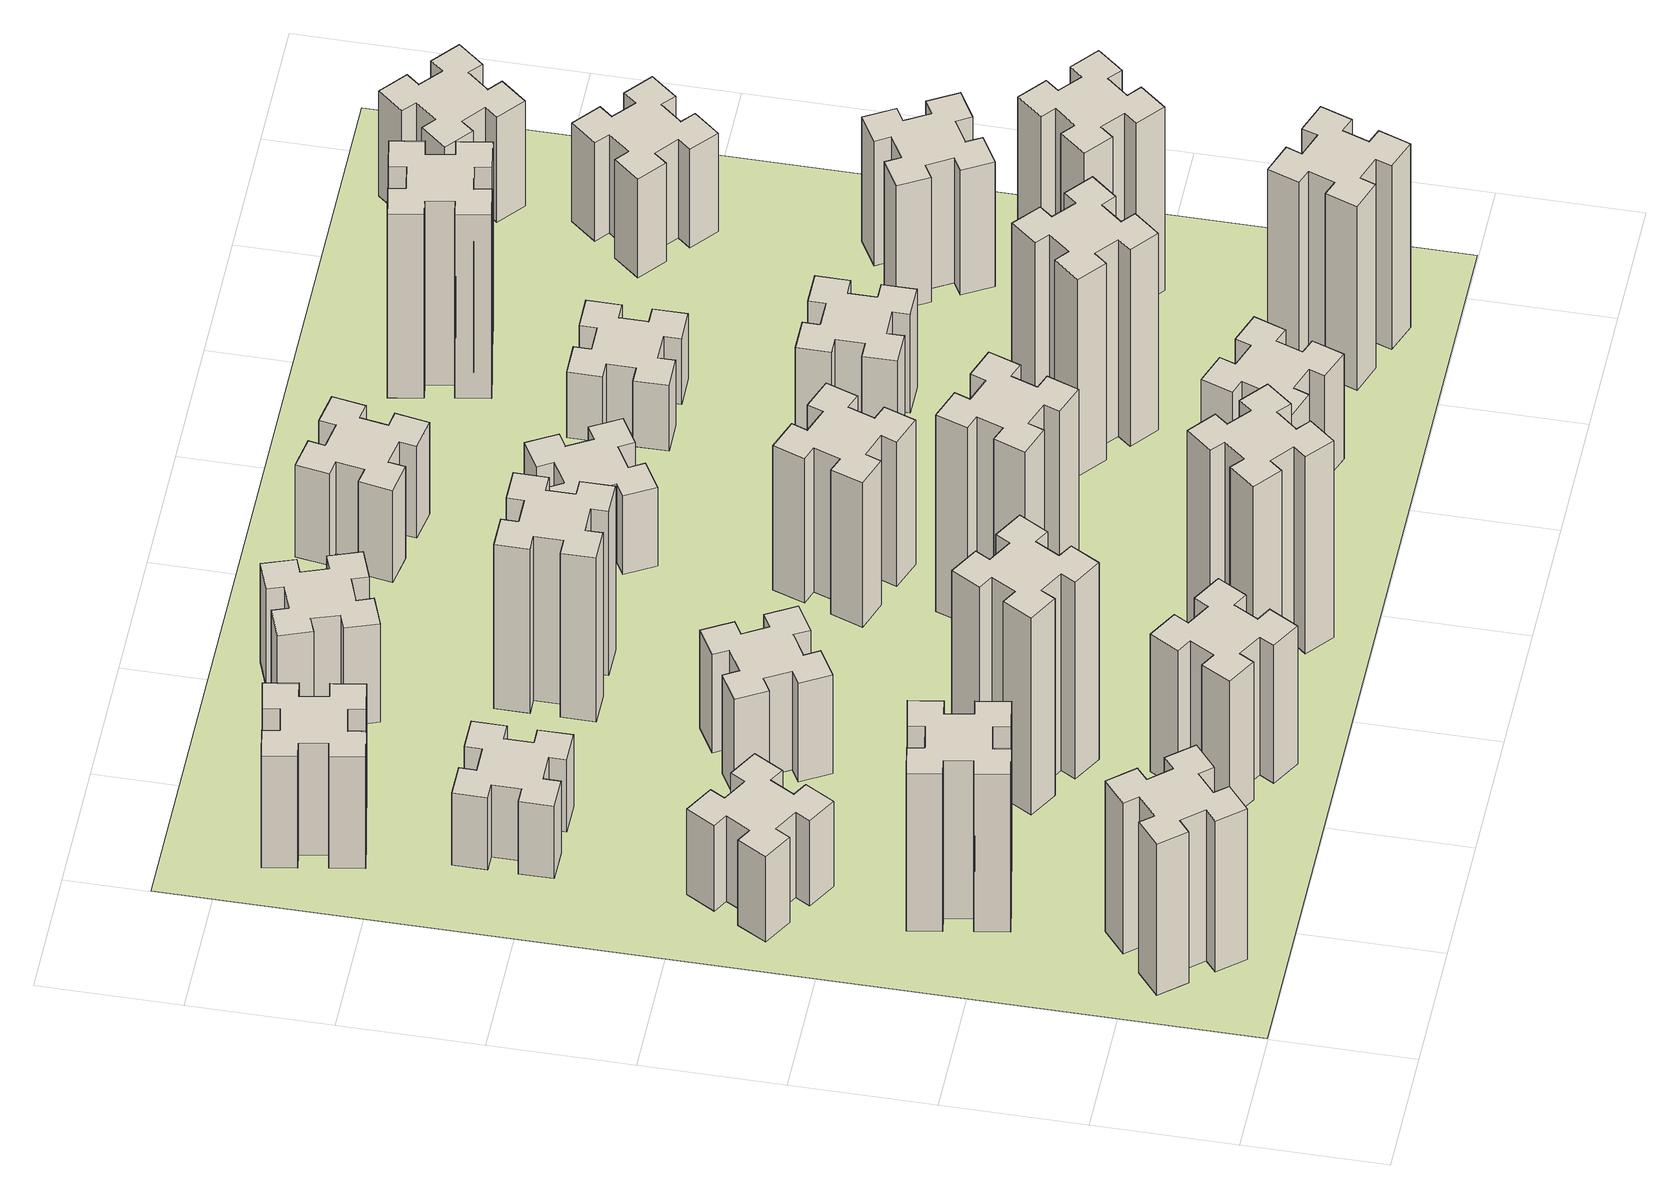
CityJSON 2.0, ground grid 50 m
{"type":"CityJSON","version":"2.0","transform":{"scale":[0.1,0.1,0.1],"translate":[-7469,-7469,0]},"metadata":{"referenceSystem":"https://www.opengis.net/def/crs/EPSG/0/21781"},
"CityObjects":{
"building1":{"type":"Building","attributes":{"class":"1000","function":"1000","usage":"1000","yearOfConstruction":2016,"roofType":"1000","measuredHeight":69,"storeysAboveGround":30,"storeysBelowGround":0},"geometry":[{"type":"Solid","lod":"1","boundaries":[[[[0,1,2,3,4,5,6,7,8,9,10,11,12,13,14,15,16,17,18,19]],[[17,16,20,21]],[[16,15,22,20]],[[15,14,23,22]],[[14,13,24,23]],[[13,12,25,24]],[[12,11,26,25]],[[11,10,27,26]],[[10,9,28,27]],[[9,8,29,28]],[[8,7,30,29]],[[7,6,31,30]],[[6,5,32,31]],[[5,4,33,32]],[[4,3,34,33]],[[3,2,35,34]],[[2,1,36,35]],[[1,0,37,36]],[[0,19,38,37]],[[19,18,39,38]],[[18,17,21,39]],[[24,25,26,27,28,29,30,31,32,33,34,35,36,37,38,39,21,20,22,23]]]]}]},
"building2":{"type":"Building","attributes":{"class":"1000","function":"1000","usage":"1000","yearOfConstruction":2016,"roofType":"1000","measuredHeight":72,"storeysAboveGround":30,"storeysBelowGround":0},"geometry":[{"type":"Solid","lod":"1","boundaries":[[[[40,41,42,43,44,45,46,47,48,49,50,51,52,53,54,55,56,57,58,59]],[[57,56,60,61]],[[56,55,62,60]],[[55,54,63,62]],[[54,53,64,63]],[[53,52,65,64]],[[52,51,66,65]],[[51,50,67,66]],[[50,49,68,67]],[[49,48,69,68]],[[48,47,70,69]],[[47,46,71,70]],[[46,45,72,71]],[[45,44,73,72]],[[44,43,74,73]],[[43,42,75,74]],[[42,41,76,75]],[[41,40,77,76]],[[40,59,78,77]],[[59,58,79,78]],[[58,57,61,79]],[[64,65,66,67,68,69,70,71,72,73,74,75,76,77,78,79,61,60,62,63]]]]}]},
"building3":{"type":"Building","attributes":{"class":"1000","function":"1000","usage":"1000","yearOfConstruction":2016,"roofType":"1000","measuredHeight":39,"storeysAboveGround":30,"storeysBelowGround":0},"geometry":[{"type":"Solid","lod":"1","boundaries":[[[[80,81,82,83,84,85,86,87,88,89,90,91,92,93,94,95,96,97,98,99]],[[97,96,100,101]],[[96,95,102,100]],[[95,94,103,102]],[[94,93,104,103]],[[93,92,105,104]],[[92,91,106,105]],[[91,90,107,106]],[[90,89,108,107]],[[89,88,109,108]],[[88,87,110,109]],[[87,86,111,110]],[[86,85,112,111]],[[85,84,113,112]],[[84,83,114,113]],[[83,82,115,114]],[[82,81,116,115]],[[81,80,117,116]],[[80,99,118,117]],[[99,98,119,118]],[[98,97,101,119]],[[104,105,106,107,108,109,110,111,112,113,114,115,116,117,118,119,101,100,102,103]]]]}]},
"building4":{"type":"Building","attributes":{"class":"1000","function":"1000","usage":"1000","yearOfConstruction":2016,"roofType":"1000","measuredHeight":33,"storeysAboveGround":30,"storeysBelowGround":0},"geometry":[{"type":"Solid","lod":"1","boundaries":[[[[120,121,122,123,124,125,126,127,128,129,130,131,132,133,134,135,136,137,138,139]],[[137,136,140,141]],[[136,135,142,140]],[[135,134,143,142]],[[134,133,144,143]],[[133,132,145,144]],[[132,131,146,145]],[[131,130,147,146]],[[130,129,148,147]],[[129,128,149,148]],[[128,127,150,149]],[[127,126,151,150]],[[126,125,152,151]],[[125,124,153,152]],[[124,123,154,153]],[[123,122,155,154]],[[122,121,156,155]],[[121,120,157,156]],[[120,139,158,157]],[[139,138,159,158]],[[138,137,141,159]],[[144,145,146,147,148,149,150,151,152,153,154,155,156,157,158,159,141,140,142,143]]]]}]},
"building5":{"type":"Building","attributes":{"class":"1000","function":"1000","usage":"1000","yearOfConstruction":2016,"roofType":"1000","measuredHeight":63,"storeysAboveGround":30,"storeysBelowGround":0},"geometry":[{"type":"Solid","lod":"1","boundaries":[[[[160,161,162,163,164,165,166,167,168,169,170,171,172,173,174,175,176,177,178,179]],[[177,176,180,181]],[[176,175,182,180]],[[175,174,183,182]],[[174,173,184,183]],[[173,172,185,184]],[[172,171,186,185]],[[171,170,187,186]],[[170,169,188,187]],[[169,168,189,188]],[[168,167,190,189]],[[167,166,191,190]],[[166,165,192,191]],[[165,164,193,192]],[[164,163,194,193]],[[163,162,195,194]],[[162,161,196,195]],[[161,160,197,196]],[[160,179,198,197]],[[179,178,199,198]],[[178,177,181,199]],[[184,185,186,187,188,189,190,191,192,193,194,195,196,197,198,199,181,180,182,183]]]]}]},
"building6":{"type":"Building","attributes":{"class":"1000","function":"1000","usage":"1000","yearOfConstruction":2016,"roofType":"1000","measuredHeight":51,"storeysAboveGround":30,"storeysBelowGround":0},"geometry":[{"type":"Solid","lod":"1","boundaries":[[[[200,201,202,203,204,205,206,207,208,209,210,211,212,213,214,215,216,217,218,219]],[[217,216,220,221]],[[216,215,222,220]],[[215,214,223,222]],[[214,213,224,223]],[[213,212,225,224]],[[212,211,226,225]],[[211,210,227,226]],[[210,209,228,227]],[[209,208,229,228]],[[208,207,230,229]],[[207,206,231,230]],[[206,205,232,231]],[[205,204,233,232]],[[204,203,234,233]],[[203,202,235,234]],[[202,201,236,235]],[[201,200,237,236]],[[200,219,238,237]],[[219,218,239,238]],[[218,217,221,239]],[[224,225,226,227,228,229,230,231,232,233,234,235,236,237,238,239,221,220,222,223]]]]}]},
"building7":{"type":"Building","attributes":{"class":"1000","function":"1000","usage":"1000","yearOfConstruction":2016,"roofType":"1000","measuredHeight":90,"storeysAboveGround":30,"storeysBelowGround":0},"geometry":[{"type":"Solid","lod":"1","boundaries":[[[[240,241,242,243,244,245,246,247,248,249,250,251,252,253,254,255,256,257,258,259]],[[257,256,260,261]],[[256,255,262,260]],[[255,254,263,262]],[[254,253,264,263]],[[253,252,265,264]],[[252,251,266,265]],[[251,250,267,266]],[[250,249,268,267]],[[249,248,269,268]],[[248,247,270,269]],[[247,246,271,270]],[[246,245,272,271]],[[245,244,273,272]],[[244,243,274,273]],[[243,242,275,274]],[[242,241,276,275]],[[241,240,277,276]],[[240,259,278,277]],[[259,258,279,278]],[[258,257,261,279]],[[264,265,266,267,268,269,270,271,272,273,274,275,276,277,278,279,261,260,262,263]]]]}]},
"building8":{"type":"Building","attributes":{"class":"1000","function":"1000","usage":"1000","yearOfConstruction":2016,"roofType":"1000","measuredHeight":45,"storeysAboveGround":30,"storeysBelowGround":0},"geometry":[{"type":"Solid","lod":"1","boundaries":[[[[280,281,282,283,284,285,286,287,288,289,290,291,292,293,294,295,296,297,298,299]],[[297,296,300,301]],[[296,295,302,300]],[[295,294,303,302]],[[294,293,304,303]],[[293,292,305,304]],[[292,291,306,305]],[[291,290,307,306]],[[290,289,308,307]],[[289,288,309,308]],[[288,287,310,309]],[[287,286,311,310]],[[286,285,312,311]],[[285,284,313,312]],[[284,283,314,313]],[[283,282,315,314]],[[282,281,316,315]],[[281,280,317,316]],[[280,299,318,317]],[[299,298,319,318]],[[298,297,301,319]],[[304,305,306,307,308,309,310,311,312,313,314,315,316,317,318,319,301,300,302,303]]]]}]},
"building9":{"type":"Building","attributes":{"class":"1000","function":"1000","usage":"1000","yearOfConstruction":2016,"roofType":"1000","measuredHeight":90,"storeysAboveGround":30,"storeysBelowGround":0},"geometry":[{"type":"Solid","lod":"1","boundaries":[[[[320,321,322,323,324,325,326,327,328,329,330,331,332,333,334,335,336,337,338,339]],[[337,336,340,341]],[[336,335,342,340]],[[335,334,343,342]],[[334,333,344,343]],[[333,332,345,344]],[[332,331,346,345]],[[331,330,347,346]],[[330,329,348,347]],[[329,328,349,348]],[[328,327,350,349]],[[327,326,351,350]],[[326,325,352,351]],[[325,324,353,352]],[[324,323,354,353]],[[323,322,355,354]],[[322,321,356,355]],[[321,320,357,356]],[[320,339,358,357]],[[339,338,359,358]],[[338,337,341,359]],[[344,345,346,347,348,349,350,351,352,353,354,355,356,357,358,359,341,340,342,343]]]]}]},
"building10":{"type":"Building","attributes":{"class":"1000","function":"1000","usage":"1000","yearOfConstruction":2016,"roofType":"1000","measuredHeight":75,"storeysAboveGround":30,"storeysBelowGround":0},"geometry":[{"type":"Solid","lod":"1","boundaries":[[[[360,361,362,363,364,365,366,367,368,369,370,371,372,373,374,375,376,377,378,379]],[[377,376,380,381]],[[376,375,382,380]],[[375,374,383,382]],[[374,373,384,383]],[[373,372,385,384]],[[372,371,386,385]],[[371,370,387,386]],[[370,369,388,387]],[[369,368,389,388]],[[368,367,390,389]],[[367,366,391,390]],[[366,365,392,391]],[[365,364,393,392]],[[364,363,394,393]],[[363,362,395,394]],[[362,361,396,395]],[[361,360,397,396]],[[360,379,398,397]],[[379,378,399,398]],[[378,377,381,399]],[[384,385,386,387,388,389,390,391,392,393,394,395,396,397,398,399,381,380,382,383]]]]}]},
"building11":{"type":"Building","attributes":{"class":"1000","function":"1000","usage":"1000","yearOfConstruction":2016,"roofType":"1000","measuredHeight":45,"storeysAboveGround":30,"storeysBelowGround":0},"geometry":[{"type":"Solid","lod":"1","boundaries":[[[[400,401,402,403,404,405,406,407,408,409,410,411,412,413,414,415,416,417,418,419]],[[417,416,420,421]],[[416,415,422,420]],[[415,414,423,422]],[[414,413,424,423]],[[413,412,425,424]],[[412,411,426,425]],[[411,410,427,426]],[[410,409,428,427]],[[409,408,429,428]],[[408,407,430,429]],[[407,406,431,430]],[[406,405,432,431]],[[405,404,433,432]],[[404,403,434,433]],[[403,402,435,434]],[[402,401,436,435]],[[401,400,437,436]],[[400,419,438,437]],[[419,418,439,438]],[[418,417,421,439]],[[424,425,426,427,428,429,430,431,432,433,434,435,436,437,438,439,421,420,422,423]]]]}]},
"building12":{"type":"Building","attributes":{"class":"1000","function":"1000","usage":"1000","yearOfConstruction":2016,"roofType":"1000","measuredHeight":90,"storeysAboveGround":30,"storeysBelowGround":0},"geometry":[{"type":"Solid","lod":"1","boundaries":[[[[440,441,442,443,444,445,446,447,448,449,450,451,452,453,454,455,456,457,458,459]],[[457,456,460,461]],[[456,455,462,460]],[[455,454,463,462]],[[454,453,464,463]],[[453,452,465,464]],[[452,451,466,465]],[[451,450,467,466]],[[450,449,468,467]],[[449,448,469,468]],[[448,447,470,469]],[[447,446,471,470]],[[446,445,472,471]],[[445,444,473,472]],[[444,443,474,473]],[[443,442,475,474]],[[442,441,476,475]],[[441,440,477,476]],[[440,459,478,477]],[[459,458,479,478]],[[458,457,461,479]],[[464,465,466,467,468,469,470,471,472,473,474,475,476,477,478,479,461,460,462,463]]]]}]},
"building13":{"type":"Building","attributes":{"class":"1000","function":"1000","usage":"1000","yearOfConstruction":2016,"roofType":"1000","measuredHeight":66,"storeysAboveGround":30,"storeysBelowGround":0},"geometry":[{"type":"Solid","lod":"1","boundaries":[[[[480,481,482,483,484,485,486,487,488,489,490,491,492,493,494,495,496,497,498,499]],[[497,496,500,501]],[[496,495,502,500]],[[495,494,503,502]],[[494,493,504,503]],[[493,492,505,504]],[[492,491,506,505]],[[491,490,507,506]],[[490,489,508,507]],[[489,488,509,508]],[[488,487,510,509]],[[487,486,511,510]],[[486,485,512,511]],[[485,484,513,512]],[[484,483,514,513]],[[483,482,515,514]],[[482,481,516,515]],[[481,480,517,516]],[[480,499,518,517]],[[499,498,519,518]],[[498,497,501,519]],[[504,505,506,507,508,509,510,511,512,513,514,515,516,517,518,519,501,500,502,503]]]]}]},
"building14":{"type":"Building","attributes":{"class":"1000","function":"1000","usage":"1000","yearOfConstruction":2016,"roofType":"1000","measuredHeight":36,"storeysAboveGround":30,"storeysBelowGround":0},"geometry":[{"type":"Solid","lod":"1","boundaries":[[[[520,521,522,523,524,525,526,527,528,529,530,531,532,533,534,535,536,537,538,539]],[[537,536,540,541]],[[536,535,542,540]],[[535,534,543,542]],[[534,533,544,543]],[[533,532,545,544]],[[532,531,546,545]],[[531,530,547,546]],[[530,529,548,547]],[[529,528,549,548]],[[528,527,550,549]],[[527,526,551,550]],[[526,525,552,551]],[[525,524,553,552]],[[524,523,554,553]],[[523,522,555,554]],[[522,521,556,555]],[[521,520,557,556]],[[520,539,558,557]],[[539,538,559,558]],[[538,537,541,559]],[[544,545,546,547,548,549,550,551,552,553,554,555,556,557,558,559,541,540,542,543]]]]}]},
"building15":{"type":"Building","attributes":{"class":"1000","function":"1000","usage":"1000","yearOfConstruction":2016,"roofType":"1000","measuredHeight":48,"storeysAboveGround":30,"storeysBelowGround":0},"geometry":[{"type":"Solid","lod":"1","boundaries":[[[[560,561,562,563,564,565,566,567,568,569,570,571,572,573,574,575,576,577,578,579]],[[577,576,580,581]],[[576,575,582,580]],[[575,574,583,582]],[[574,573,584,583]],[[573,572,585,584]],[[572,571,586,585]],[[571,570,587,586]],[[570,569,588,587]],[[569,568,589,588]],[[568,567,590,589]],[[567,566,591,590]],[[566,565,592,591]],[[565,564,593,592]],[[564,563,594,593]],[[563,562,595,594]],[[562,561,596,595]],[[561,560,597,596]],[[560,579,598,597]],[[579,578,599,598]],[[578,577,581,599]],[[584,585,586,587,588,589,590,591,592,593,594,595,596,597,598,599,581,580,582,583]]]]}]},
"building16":{"type":"Building","attributes":{"class":"1000","function":"1000","usage":"1000","yearOfConstruction":2016,"roofType":"1000","measuredHeight":42,"storeysAboveGround":30,"storeysBelowGround":0},"geometry":[{"type":"Solid","lod":"1","boundaries":[[[[600,601,602,603,604,605,606,607,608,609,610,611,612,613,614,615,616,617,618,619]],[[617,616,620,621]],[[616,615,622,620]],[[615,614,623,622]],[[614,613,624,623]],[[613,612,625,624]],[[612,611,626,625]],[[611,610,627,626]],[[610,609,628,627]],[[609,608,629,628]],[[608,607,630,629]],[[607,606,631,630]],[[606,605,632,631]],[[605,604,633,632]],[[604,603,634,633]],[[603,602,635,634]],[[602,601,636,635]],[[601,600,637,636]],[[600,619,638,637]],[[619,618,639,638]],[[618,617,621,639]],[[624,625,626,627,628,629,630,631,632,633,634,635,636,637,638,639,621,620,622,623]]]]}]},
"building17":{"type":"Building","attributes":{"class":"1000","function":"1000","usage":"1000","yearOfConstruction":2016,"roofType":"1000","measuredHeight":90,"storeysAboveGround":30,"storeysBelowGround":0},"geometry":[{"type":"Solid","lod":"1","boundaries":[[[[640,641,642,643,644,645,646,647,648,649,650,651,652,653,654,655,656,657,658,659]],[[657,656,660,661]],[[656,655,662,660]],[[655,654,663,662]],[[654,653,664,663]],[[653,652,665,664]],[[652,651,666,665]],[[651,650,667,666]],[[650,649,668,667]],[[649,648,669,668]],[[648,647,670,669]],[[647,646,671,670]],[[646,645,672,671]],[[645,644,673,672]],[[644,643,674,673]],[[643,642,675,674]],[[642,641,676,675]],[[641,640,677,676]],[[640,659,678,677]],[[659,658,679,678]],[[658,657,661,679]],[[664,665,666,667,668,669,670,671,672,673,674,675,676,677,678,679,661,660,662,663]]]]}]},
"building18":{"type":"Building","attributes":{"class":"1000","function":"1000","usage":"1000","yearOfConstruction":2016,"roofType":"1000","measuredHeight":45,"storeysAboveGround":30,"storeysBelowGround":0},"geometry":[{"type":"Solid","lod":"1","boundaries":[[[[680,681,682,683,684,685,686,687,688,689,690,691,692,693,694,695,696,697,698,699]],[[697,696,700,701]],[[696,695,702,700]],[[695,694,703,702]],[[694,693,704,703]],[[693,692,705,704]],[[692,691,706,705]],[[691,690,707,706]],[[690,689,708,707]],[[689,688,709,708]],[[688,687,710,709]],[[687,686,711,710]],[[686,685,712,711]],[[685,684,713,712]],[[684,683,714,713]],[[683,682,715,714]],[[682,681,716,715]],[[681,680,717,716]],[[680,699,718,717]],[[699,698,719,718]],[[698,697,701,719]],[[704,705,706,707,708,709,710,711,712,713,714,715,716,717,718,719,701,700,702,703]]]]}]},
"building19":{"type":"Building","attributes":{"class":"1000","function":"1000","usage":"1000","yearOfConstruction":2016,"roofType":"1000","measuredHeight":30,"storeysAboveGround":30,"storeysBelowGround":0},"geometry":[{"type":"Solid","lod":"1","boundaries":[[[[720,721,722,723,724,725,726,727,728,729,730,731,732,733,734,735,736,737,738,739]],[[737,736,740,741]],[[736,735,742,740]],[[735,734,743,742]],[[734,733,744,743]],[[733,732,745,744]],[[732,731,746,745]],[[731,730,747,746]],[[730,729,748,747]],[[729,728,749,748]],[[728,727,750,749]],[[727,726,751,750]],[[726,725,752,751]],[[725,724,753,752]],[[724,723,754,753]],[[723,722,755,754]],[[722,721,756,755]],[[721,720,757,756]],[[720,739,758,757]],[[739,738,759,758]],[[738,737,741,759]],[[744,745,746,747,748,749,750,751,752,753,754,755,756,757,758,759,741,740,742,743]]]]}]},
"building20":{"type":"Building","attributes":{"class":"1000","function":"1000","usage":"1000","yearOfConstruction":2016,"roofType":"1000","measuredHeight":84,"storeysAboveGround":30,"storeysBelowGround":0},"geometry":[{"type":"Solid","lod":"1","boundaries":[[[[760,761,762,763,764,765,766,767,768,769,770,771,772,773,774,775,776,777,778,779]],[[777,776,780,781]],[[776,775,782,780]],[[775,774,783,782]],[[774,773,784,783]],[[773,772,785,784]],[[772,771,786,785]],[[771,770,787,786]],[[770,769,788,787]],[[769,768,789,788]],[[768,767,790,789]],[[767,766,791,790]],[[766,765,792,791]],[[765,764,793,792]],[[764,763,794,793]],[[763,762,795,794]],[[762,761,796,795]],[[761,760,797,796]],[[760,779,798,797]],[[779,778,799,798]],[[778,777,781,799]],[[784,785,786,787,788,789,790,791,792,793,794,795,796,797,798,799,781,780,782,783]]]]}]},
"building21":{"type":"Building","attributes":{"class":"1000","function":"1000","usage":"1000","yearOfConstruction":2016,"roofType":"1000","measuredHeight":84,"storeysAboveGround":30,"storeysBelowGround":0},"geometry":[{"type":"Solid","lod":"1","boundaries":[[[[800,801,802,803,804,805,806,807,808,809,810,811,812,813,814,815,816,817,818,819]],[[817,816,820,821]],[[816,815,822,820]],[[815,814,823,822]],[[814,813,824,823]],[[813,812,825,824]],[[812,811,826,825]],[[811,810,827,826]],[[810,809,828,827]],[[809,808,829,828]],[[808,807,830,829]],[[807,806,831,830]],[[806,805,832,831]],[[805,804,833,832]],[[804,803,834,833]],[[803,802,835,834]],[[802,801,836,835]],[[801,800,837,836]],[[800,819,838,837]],[[819,818,839,838]],[[818,817,821,839]],[[824,825,826,827,828,829,830,831,832,833,834,835,836,837,838,839,821,820,822,823]]]]}]},
"building22":{"type":"Building","attributes":{"class":"1000","function":"1000","usage":"1000","yearOfConstruction":2016,"roofType":"1000","measuredHeight":84,"storeysAboveGround":30,"storeysBelowGround":0},"geometry":[{"type":"Solid","lod":"1","boundaries":[[[[840,841,842,843,844,845,846,847,848,849,850,851,852,853,854,855,856,857,858,859]],[[857,856,860,861]],[[856,855,862,860]],[[855,854,863,862]],[[854,853,864,863]],[[853,852,865,864]],[[852,851,866,865]],[[851,850,867,866]],[[850,849,868,867]],[[849,848,869,868]],[[848,847,870,869]],[[847,846,871,870]],[[846,845,872,871]],[[845,844,873,872]],[[844,843,874,873]],[[843,842,875,874]],[[842,841,876,875]],[[841,840,877,876]],[[840,859,878,877]],[[859,858,879,878]],[[858,857,861,879]],[[864,865,866,867,868,869,870,871,872,873,874,875,876,877,878,879,861,860,862,863]]]]}]},
"building23":{"type":"Building","attributes":{"class":"1000","function":"1000","usage":"1000","yearOfConstruction":2016,"roofType":"1000","measuredHeight":57,"storeysAboveGround":30,"storeysBelowGround":0},"geometry":[{"type":"Solid","lod":"1","boundaries":[[[[880,881,882,883,884,885,886,887,888,889,890,891,892,893,894,895,896,897,898,899]],[[897,896,900,901]],[[896,895,902,900]],[[895,894,903,902]],[[894,893,904,903]],[[893,892,905,904]],[[892,891,906,905]],[[891,890,907,906]],[[890,889,908,907]],[[889,888,909,908]],[[888,887,910,909]],[[887,886,911,910]],[[886,885,912,911]],[[885,884,913,912]],[[884,883,914,913]],[[883,882,915,914]],[[882,881,916,915]],[[881,880,917,916]],[[880,899,918,917]],[[899,898,919,918]],[[898,897,901,919]],[[904,905,906,907,908,909,910,911,912,913,914,915,916,917,918,919,901,900,902,903]]]]}]},
"building24":{"type":"Building","attributes":{"class":"1000","function":"1000","usage":"1000","yearOfConstruction":2016,"roofType":"1000","measuredHeight":45,"storeysAboveGround":30,"storeysBelowGround":0},"geometry":[{"type":"Solid","lod":"1","boundaries":[[[[920,921,922,923,924,925,926,927,928,929,930,931,932,933,934,935,936,937,938,939]],[[937,936,940,941]],[[936,935,942,940]],[[935,934,943,942]],[[934,933,944,943]],[[933,932,945,944]],[[932,931,946,945]],[[931,930,947,946]],[[930,929,948,947]],[[929,928,949,948]],[[928,927,950,949]],[[927,926,951,950]],[[926,925,952,951]],[[925,924,953,952]],[[924,923,954,953]],[[923,922,955,954]],[[922,921,956,955]],[[921,920,957,956]],[[920,939,958,957]],[[939,938,959,958]],[[938,937,941,959]],[[944,945,946,947,948,949,950,951,952,953,954,955,956,957,958,959,941,940,942,943]]]]}]},
"building25":{"type":"Building","attributes":{"class":"1000","function":"1000","usage":"1000","yearOfConstruction":2016,"roofType":"1000","measuredHeight":48,"storeysAboveGround":30,"storeysBelowGround":0},"geometry":[{"type":"Solid","lod":"1","boundaries":[[[[960,961,962,963,964,965,966,967,968,969,970,971,972,973,974,975,976,977,978,979]],[[977,976,980,981]],[[976,975,982,980]],[[975,974,983,982]],[[974,973,984,983]],[[973,972,985,984]],[[972,971,986,985]],[[971,970,987,986]],[[970,969,988,987]],[[969,968,989,988]],[[968,967,990,989]],[[967,966,991,990]],[[966,965,992,991]],[[965,964,993,992]],[[964,963,994,993]],[[963,962,995,994]],[[962,961,996,995]],[[961,960,997,996]],[[960,979,998,997]],[[979,978,999,998]],[[978,977,981,999]],[[984,985,986,987,988,989,990,991,992,993,994,995,996,997,998,999,981,980,982,983]]]]}]},
"landuse1":{"type":"LandUse","attributes":{"name":"plot1","function":"1010"},"geometry":[{"type":"MultiSurface","lod":"1","boundaries":[[[1000,1001,1002,1003]]]}]}
},
"vertices":[
[492,408,0],[427,484,0],[473,523,0],[396,615,0],[304,538,0],[343,492,0],[266,427,0],[228,473,0],[136,396,0],[213,304,0],[259,343,0],[323,266,0],[277,228,0],[354,136,0],[446,213,0],[408,259,0],[484,323,0],[523,277,0],[615,354,0],[538,446,0],[484,323,690],[523,277,690],[408,259,690],[446,213,690],[354,136,690],[277,228,690],[323,266,690],[259,343,690],[213,304,690],[136,396,690],[228,473,690],[266,427,690],[343,492,690],[304,538,690],[396,615,690],[473,523,690],[427,484,690],[492,408,690],[538,446,690],[615,354,690],
[505,1232,0],[407,1215,0],[397,1274,0],[278,1253,0],[299,1135,0],[358,1145,0],[376,1047,0],[317,1037,0],[337,918,0],[456,939,0],[445,998,0],[544,1016,0],[554,957,0],[672,977,0],[651,1096,0],[592,1085,0],[575,1184,0],[634,1194,0],[613,1312,0],[495,1291,0],[575,1184,720],[634,1194,720],[592,1085,720],[651,1096,720],[672,977,720],[554,957,720],[544,1016,720],[445,998,720],[456,939,720],[337,918,720],[317,1037,720],[376,1047,720],[358,1145,720],[299,1135,720],[278,1253,720],[397,1274,720],[407,1215,720],[505,1232,720],[495,1291,720],[613,1312,720],
[474,1826,0],[387,1876,0],[417,1928,0],[313,1988,0],[253,1884,0],[305,1854,0],[255,1767,0],[203,1797,0],[143,1693,0],[247,1633,0],[277,1685,0],[364,1635,0],[334,1583,0],[438,1523,0],[498,1627,0],[446,1657,0],[496,1744,0],[548,1714,0],[608,1818,0],[504,1878,0],[496,1744,390],[548,1714,390],[446,1657,390],[498,1627,390],[438,1523,390],[334,1583,390],[364,1635,390],[277,1685,390],[247,1633,390],[143,1693,390],[203,1797,390],[255,1767,390],[305,1854,390],[253,1884,390],[313,1988,390],[417,1928,390],[387,1876,390],[474,1826,390],[504,1878,390],[608,1818,390],
[425,2485,0],[525,2485,0],[525,2425,0],[645,2425,0],[645,2545,0],[585,2545,0],[585,2645,0],[645,2645,0],[645,2765,0],[525,2765,0],[525,2705,0],[425,2705,0],[425,2765,0],[305,2765,0],[305,2645,0],[365,2645,0],[365,2545,0],[305,2545,0],[305,2425,0],[425,2425,0],[365,2545,330],[305,2545,330],[365,2645,330],[305,2645,330],[305,2765,330],[425,2765,330],[425,2705,330],[525,2705,330],[525,2765,330],[645,2765,330],[645,2645,330],[585,2645,330],[585,2545,330],[645,2545,330],[645,2425,330],[525,2425,330],[525,2485,330],[425,2485,330],[425,2425,330],[305,2425,330],
[1145,474,0],[1095,387,0],[1043,417,0],[983,313,0],[1087,253,0],[1117,305,0],[1204,255,0],[1174,203,0],[1278,143,0],[1338,247,0],[1286,277,0],[1336,364,0],[1388,334,0],[1448,438,0],[1344,498,0],[1314,446,0],[1227,496,0],[1257,548,0],[1153,608,0],[1093,504,0],[1227,496,630],[1257,548,630],[1314,446,630],[1344,498,630],[1448,438,630],[1388,334,630],[1336,364,630],[1286,277,630],[1338,247,630],[1278,143,630],[1174,203,630],[1204,255,630],[1117,305,630],[1087,253,630],[983,313,630],[1043,417,630],[1095,387,630],[1145,474,630],[1093,504,630],[1153,608,630],
[258,3265,0],[276,3167,0],[217,3157,0],[237,3038,0],[356,3059,0],[345,3118,0],[444,3136,0],[454,3077,0],[572,3097,0],[551,3216,0],[492,3205,0],[475,3304,0],[534,3314,0],[513,3432,0],[395,3411,0],[405,3352,0],[307,3335,0],[297,3394,0],[178,3373,0],[199,3255,0],[307,3335,510],[297,3394,510],[405,3352,510],[395,3411,510],[513,3432,510],[534,3314,510],[475,3304,510],[492,3205,510],[551,3216,510],[572,3097,510],[454,3077,510],[444,3136,510],[345,3118,510],[356,3059,510],[237,3038,510],[217,3157,510],[276,3167,510],[258,3265,510],[199,3255,510],[178,3373,510],
[1214,1086,0],[1127,1136,0],[1157,1188,0],[1053,1248,0],[993,1144,0],[1045,1114,0],[995,1027,0],[943,1057,0],[883,953,0],[987,893,0],[1017,945,0],[1104,895,0],[1074,843,0],[1178,783,0],[1238,887,0],[1186,917,0],[1236,1004,0],[1288,974,0],[1348,1078,0],[1244,1138,0],[1236,1004,900],[1288,974,900],[1186,917,900],[1238,887,900],[1178,783,900],[1074,843,900],[1104,895,900],[1017,945,900],[987,893,900],[883,953,900],[943,1057,900],[995,1027,900],[1045,1114,900],[993,1144,900],[1053,1248,900],[1157,1188,900],[1127,1136,900],[1214,1086,900],[1244,1138,900],[1348,1078,900],
[1136,1867,0],[1086,1954,0],[1138,1984,0],[1078,2088,0],[974,2028,0],[1004,1976,0],[917,1926,0],[887,1978,0],[783,1918,0],[843,1814,0],[895,1844,0],[945,1757,0],[893,1727,0],[953,1623,0],[1057,1683,0],[1027,1735,0],[1114,1785,0],[1144,1733,0],[1248,1793,0],[1188,1897,0],[1114,1785,450],[1144,1733,450],[1027,1735,450],[1057,1683,450],[953,1623,450],[893,1727,450],[945,1757,450],[895,1844,450],[843,1814,450],[783,1918,450],[887,1978,450],[917,1926,450],[1004,1976,450],[974,2028,450],[1078,2088,450],[1138,1984,450],[1086,1954,450],[1136,1867,450],[1188,1897,450],[1248,1793,450],
[1746,323,0],[1823,259,0],[1784,213,0],[1876,136,0],[1953,228,0],[1907,266,0],[1972,343,0],[2018,304,0],[2095,396,0],[2003,473,0],[1964,427,0],[1888,492,0],[1926,538,0],[1834,615,0],[1757,523,0],[1803,484,0],[1739,408,0],[1693,446,0],[1616,354,0],[1708,277,0],[1739,408,900],[1693,446,900],[1803,484,900],[1757,523,900],[1834,615,900],[1926,538,900],[1888,492,900],[1964,427,900],[2003,473,900],[2095,396,900],[2018,304,900],[1972,343,900],[1907,266,900],[1953,228,900],[1876,136,900],[1784,213,900],[1823,259,900],[1746,323,900],[1708,277,900],[1616,354,900],
[1325,2545,0],[1325,2645,0],[1385,2645,0],[1385,2765,0],[1265,2765,0],[1265,2705,0],[1165,2705,0],[1165,2765,0],[1045,2765,0],[1045,2645,0],[1105,2645,0],[1105,2545,0],[1045,2545,0],[1045,2425,0],[1165,2425,0],[1165,2485,0],[1265,2485,0],[1265,2425,0],[1385,2425,0],[1385,2545,0],[1265,2485,750],[1265,2425,750],[1165,2485,750],[1165,2425,750],[1045,2425,750],[1045,2545,750],[1105,2545,750],[1105,2645,750],[1045,2645,750],[1045,2765,750],[1165,2765,750],[1165,2705,750],[1265,2705,750],[1265,2765,750],[1385,2765,750],[1385,2645,750],[1325,2645,750],[1325,2545,750],[1385,2545,750],[1385,2425,750],
[1136,3326,0],[1102,3420,0],[1158,3440,0],[1117,3553,0],[1004,3512,0],[1025,3456,0],[931,3422,0],[910,3478,0],[797,3437,0],[839,3324,0],[895,3345,0],[929,3251,0],[873,3230,0],[914,3117,0],[1027,3159,0],[1006,3215,0],[1100,3249,0],[1120,3193,0],[1233,3234,0],[1192,3347,0],[1100,3249,450],[1120,3193,450],[1006,3215,450],[1027,3159,450],[914,3117,450],[873,3230,450],[929,3251,450],[895,3345,450],[839,3324,450],[797,3437,450],[910,3478,450],[931,3422,450],[1025,3456,450],[1004,3512,450],[1117,3553,450],[1158,3440,450],[1102,3420,450],[1136,3326,450],[1192,3347,450],[1233,3234,450],
[1940,1302,0],[1846,1336,0],[1867,1392,0],[1754,1433,0],[1713,1320,0],[1769,1300,0],[1735,1206,0],[1679,1227,0],[1637,1114,0],[1750,1073,0],[1771,1129,0],[1865,1095,0],[1844,1039,0],[1957,997,0],[1998,1110,0],[1942,1131,0],[1976,1225,0],[2032,1204,0],[2073,1317,0],[1960,1358,0],[1976,1225,900],[2032,1204,900],[1942,1131,900],[1998,1110,900],[1957,997,900],[1844,1039,900],[1865,1095,900],[1771,1129,900],[1750,1073,900],[1637,1114,900],[1679,1227,900],[1735,1206,900],[1769,1300,900],[1713,1320,900],[1754,1433,900],[1867,1392,900],[1846,1336,900],[1940,1302,900],[1960,1358,900],[2073,1317,900],
[1940,1842,0],[1846,1876,0],[1867,1932,0],[1754,1973,0],[1713,1860,0],[1769,1840,0],[1735,1746,0],[1679,1767,0],[1637,1654,0],[1750,1613,0],[1771,1669,0],[1865,1635,0],[1844,1579,0],[1957,1537,0],[1998,1650,0],[1942,1671,0],[1976,1765,0],[2032,1744,0],[2073,1857,0],[1960,1898,0],[1976,1765,660],[2032,1744,660],[1942,1671,660],[1998,1650,660],[1957,1537,660],[1844,1579,660],[1865,1635,660],[1771,1669,660],[1750,1613,660],[1637,1654,660],[1679,1767,660],[1735,1746,660],[1769,1840,660],[1713,1860,660],[1754,1973,660],[1867,1932,660],[1846,1876,660],[1940,1842,660],[1960,1898,660],[2073,1857,660],
[1976,2607,0],[1926,2694,0],[1978,2724,0],[1918,2828,0],[1814,2768,0],[1844,2716,0],[1757,2666,0],[1727,2718,0],[1623,2658,0],[1683,2554,0],[1735,2584,0],[1785,2497,0],[1733,2467,0],[1793,2363,0],[1897,2423,0],[1867,2475,0],[1954,2525,0],[1984,2473,0],[2088,2533,0],[2028,2637,0],[1954,2525,360],[1984,2473,360],[1867,2475,360],[1897,2423,360],[1793,2363,360],[1733,2467,360],[1785,2497,360],[1735,2584,360],[1683,2554,360],[1623,2658,360],[1727,2718,360],[1757,2666,360],[1844,2716,360],[1814,2768,360],[1918,2828,360],[1978,2724,360],[1926,2694,360],[1976,2607,360],[2028,2637,360],[2088,2533,360],
[2509,560,0],[2475,466,0],[2419,487,0],[2377,374,0],[2490,333,0],[2511,389,0],[2605,355,0],[2584,299,0],[2697,257,0],[2738,370,0],[2682,391,0],[2716,485,0],[2772,464,0],[2813,577,0],[2700,618,0],[2680,562,0],[2586,596,0],[2607,652,0],[2494,693,0],[2453,580,0],[2586,596,480],[2607,652,480],[2680,562,480],[2700,618,480],[2813,577,480],[2772,464,480],[2716,485,480],[2682,391,480],[2738,370,480],[2697,257,480],[2584,299,480],[2605,355,480],[2511,389,480],[2490,333,480],[2377,374,480],[2419,487,480],[2475,466,480],[2509,560,480],[2453,580,480],[2494,693,480],
[1687,3236,0],[1785,3218,0],[1775,3159,0],[1893,3138,0],[1914,3257,0],[1855,3267,0],[1872,3365,0],[1931,3355,0],[1952,3473,0],[1834,3494,0],[1824,3435,0],[1725,3452,0],[1736,3511,0],[1617,3532,0],[1597,3414,0],[1656,3404,0],[1638,3305,0],[1579,3316,0],[1558,3197,0],[1677,3177,0],[1638,3305,420],[1579,3316,420],[1656,3404,420],[1597,3414,420],[1617,3532,420],[1736,3511,420],[1725,3452,420],[1824,3435,420],[1834,3494,420],[1952,3473,420],[1931,3355,420],[1872,3365,420],[1855,3267,420],[1914,3257,420],[1893,3138,420],[1775,3159,420],[1785,3218,420],[1687,3236,420],[1677,3177,420],[1558,3197,420],
[2747,1006,0],[2812,1083,0],[2858,1044,0],[2935,1136,0],[2843,1213,0],[2804,1167,0],[2728,1232,0],[2766,1278,0],[2674,1355,0],[2597,1263,0],[2643,1224,0],[2579,1148,0],[2533,1186,0],[2456,1094,0],[2548,1017,0],[2586,1063,0],[2663,999,0],[2624,953,0],[2716,876,0],[2793,968,0],[2663,999,900],[2624,953,900],[2586,1063,900],[2548,1017,900],[2456,1094,900],[2533,1186,900],[2579,1148,900],[2643,1224,900],[2597,1263,900],[2674,1355,900],[2766,1278,900],[2728,1232,900],[2804,1167,900],[2843,1213,900],[2935,1136,900],[2858,1044,900],[2812,1083,900],[2747,1006,900],[2793,968,900],[2716,876,900],
[2705,1805,0],[2705,1905,0],[2765,1905,0],[2765,2025,0],[2645,2025,0],[2645,1965,0],[2545,1965,0],[2545,2025,0],[2425,2025,0],[2425,1905,0],[2485,1905,0],[2485,1805,0],[2425,1805,0],[2425,1685,0],[2545,1685,0],[2545,1745,0],[2645,1745,0],[2645,1685,0],[2765,1685,0],[2765,1805,0],[2645,1745,450],[2645,1685,450],[2545,1745,450],[2545,1685,450],[2425,1685,450],[2425,1805,450],[2485,1805,450],[2485,1905,450],[2425,1905,450],[2425,2025,450],[2545,2025,450],[2545,1965,450],[2645,1965,450],[2645,2025,450],[2765,2025,450],[2765,1905,450],[2705,1905,450],[2705,1805,450],[2765,1805,450],[2765,1685,450],
[2605,2545,0],[2605,2645,0],[2665,2645,0],[2665,2765,0],[2545,2765,0],[2545,2705,0],[2445,2705,0],[2445,2765,0],[2325,2765,0],[2325,2645,0],[2385,2645,0],[2385,2545,0],[2325,2545,0],[2325,2425,0],[2445,2425,0],[2445,2485,0],[2545,2485,0],[2545,2425,0],[2665,2425,0],[2665,2545,0],[2545,2485,300],[2545,2425,300],[2445,2485,300],[2445,2425,300],[2325,2425,300],[2325,2545,300],[2385,2545,300],[2385,2645,300],[2325,2645,300],[2325,2765,300],[2445,2765,300],[2445,2705,300],[2545,2705,300],[2545,2765,300],[2665,2765,300],[2665,2645,300],[2605,2645,300],[2605,2545,300],[2665,2545,300],[2665,2425,300],
[3322,291,0],[3356,385,0],[3412,364,0],[3453,477,0],[3340,518,0],[3320,462,0],[3226,496,0],[3247,552,0],[3134,593,0],[3093,480,0],[3149,460,0],[3115,366,0],[3059,387,0],[3017,274,0],[3130,233,0],[3151,289,0],[3245,255,0],[3224,199,0],[3337,157,0],[3378,270,0],[3245,255,840],[3224,199,840],[3151,289,840],[3130,233,840],[3017,274,840],[3059,387,840],[3115,366,840],[3149,460,840],[3093,480,840],[3134,593,840],[3247,552,840],[3226,496,840],[3320,462,840],[3340,518,840],[3453,477,840],[3412,364,840],[3356,385,840],[3322,291,840],[3378,270,840],[3337,157,840],
[2478,3265,0],[2496,3167,0],[2437,3157,0],[2457,3038,0],[2576,3059,0],[2565,3118,0],[2664,3136,0],[2674,3077,0],[2792,3097,0],[2771,3216,0],[2712,3205,0],[2695,3304,0],[2754,3314,0],[2733,3432,0],[2615,3411,0],[2625,3352,0],[2527,3335,0],[2517,3394,0],[2398,3373,0],[2419,3255,0],[2527,3335,840],[2517,3394,840],[2625,3352,840],[2615,3411,840],[2733,3432,840],[2754,3314,840],[2695,3304,840],[2712,3205,840],[2771,3216,840],[2792,3097,840],[2674,3077,840],[2664,3136,840],[2565,3118,840],[2576,3059,840],[2457,3038,840],[2437,3157,840],[2496,3167,840],[2478,3265,840],[2419,3255,840],[2398,3373,840],
[3283,1324,0],[3219,1248,0],[3173,1286,0],[3096,1194,0],[3188,1117,0],[3226,1163,0],[3303,1099,0],[3264,1053,0],[3356,976,0],[3433,1068,0],[3387,1106,0],[3452,1183,0],[3498,1144,0],[3575,1236,0],[3483,1313,0],[3444,1267,0],[3368,1332,0],[3406,1378,0],[3314,1455,0],[3237,1363,0],[3368,1332,840],[3406,1378,840],[3444,1267,840],[3483,1313,840],[3575,1236,840],[3498,1144,840],[3452,1183,840],[3387,1106,840],[3433,1068,840],[3356,976,840],[3264,1053,840],[3303,1099,840],[3226,1163,840],[3188,1117,840],[3096,1194,840],[3173,1286,840],[3219,1248,840],[3283,1324,840],[3237,1363,840],[3314,1455,840],
[3215,1744,0],[3265,1657,0],[3213,1627,0],[3273,1523,0],[3377,1583,0],[3347,1635,0],[3434,1685,0],[3464,1633,0],[3568,1693,0],[3508,1797,0],[3456,1767,0],[3406,1854,0],[3458,1884,0],[3398,1988,0],[3294,1928,0],[3324,1876,0],[3237,1826,0],[3207,1878,0],[3103,1818,0],[3163,1714,0],[3237,1826,570],[3207,1878,570],[3324,1876,570],[3294,1928,570],[3398,1988,570],[3458,1884,570],[3406,1854,570],[3456,1767,570],[3508,1797,570],[3568,1693,570],[3464,1633,570],[3434,1685,570],[3347,1635,570],[3377,1583,570],[3273,1523,570],[3213,1627,570],[3265,1657,570],[3215,1744,570],[3163,1714,570],[3103,1818,570],
[3444,2747,0],[3368,2812,0],[3406,2858,0],[3314,2935,0],[3237,2843,0],[3283,2804,0],[3219,2728,0],[3173,2766,0],[3096,2674,0],[3188,2597,0],[3226,2643,0],[3303,2579,0],[3264,2533,0],[3356,2456,0],[3433,2548,0],[3387,2586,0],[3452,2663,0],[3498,2624,0],[3575,2716,0],[3483,2793,0],[3452,2663,450],[3498,2624,450],[3387,2586,450],[3433,2548,450],[3356,2456,450],[3264,2533,450],[3303,2579,450],[3226,2643,450],[3188,2597,450],[3096,2674,450],[3173,2766,450],[3219,2728,450],[3283,2804,450],[3237,2843,450],[3314,2935,450],[3406,2858,450],[3368,2812,450],[3444,2747,450],[3483,2793,450],[3575,2716,450],
[3444,3387,0],[3368,3452,0],[3406,3498,0],[3314,3575,0],[3237,3483,0],[3283,3444,0],[3219,3368,0],[3173,3406,0],[3096,3314,0],[3188,3237,0],[3226,3283,0],[3303,3219,0],[3264,3173,0],[3356,3096,0],[3433,3188,0],[3387,3226,0],[3452,3303,0],[3498,3264,0],[3575,3356,0],[3483,3433,0],[3452,3303,480],[3498,3264,480],[3387,3226,480],[3433,3188,480],[3356,3096,480],[3264,3173,480],[3303,3219,480],[3226,3283,480],[3188,3237,480],[3096,3314,480],[3173,3406,480],[3219,3368,480],[3283,3444,480],[3237,3483,480],[3314,3575,480],[3406,3498,480],[3368,3452,480],[3444,3387,480],[3483,3433,480],[3575,3356,480],
[5,3705,0],[3705,3705,0],[3705,5,0],[5,5,0]
]}
